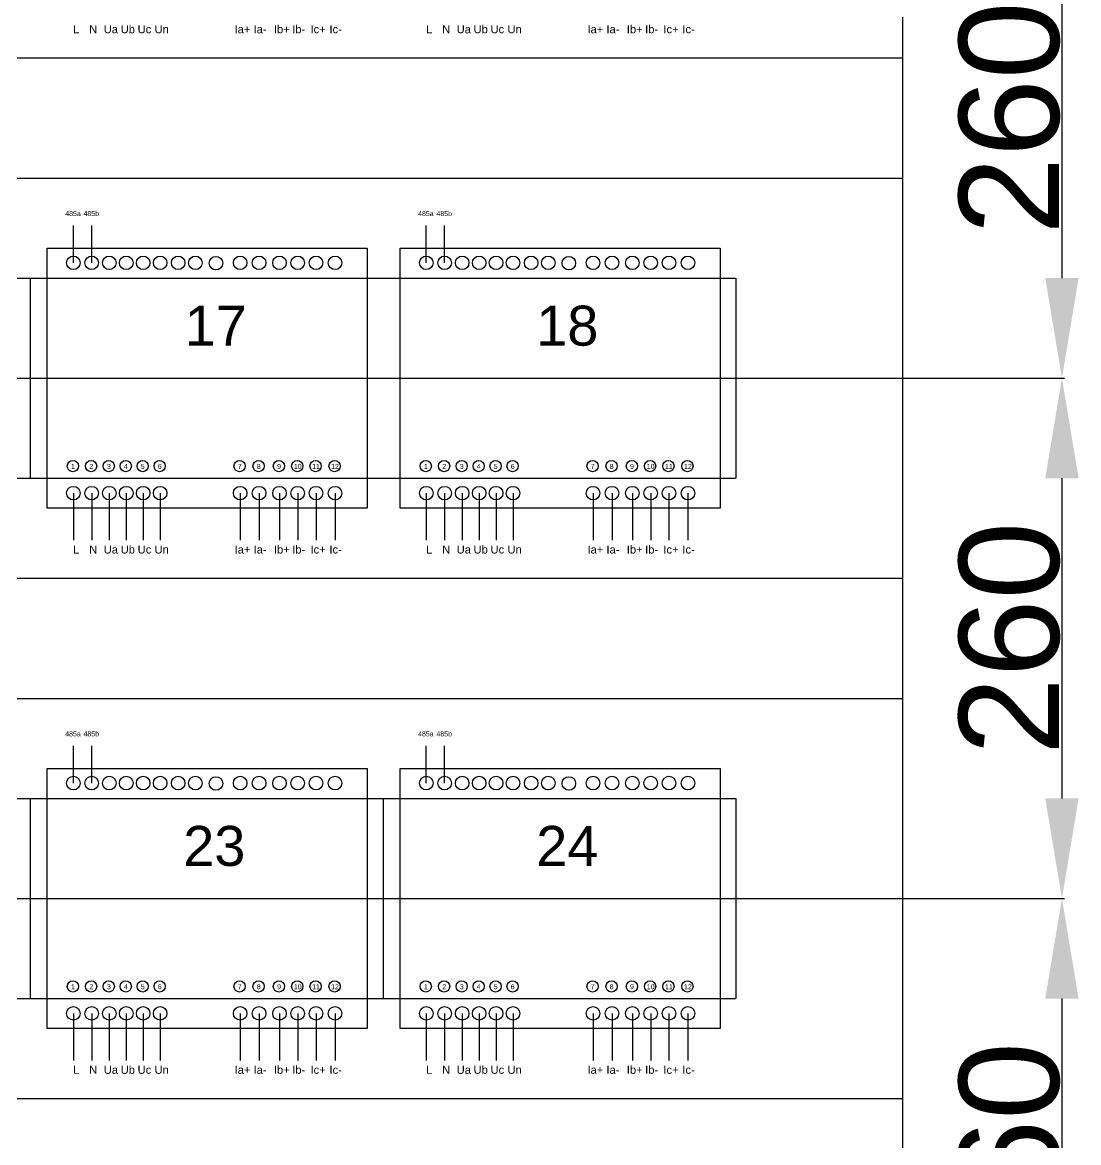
# Model space of a CAD drawing. Header units: millimetres. Extents: x 4250 to 10506, y 600 to 2800.
# Drawn here: x 9978 to 10506, y 1588 to 2148 of the extents above; entities that cross this region are included whole.
import ezdxf

# ---------------------------------------------------------------- set-up
doc = ezdxf.new("R2010")
doc.units = ezdxf.units.MM
doc.styles.get("Standard").update_dxf_attribs({"font": 'arial.ttf'})
doc.dimstyles.new('ISO-25', dxfattribs={"dimtxt": 2.5, "dimasz": 2.5, "dimexe": 1.25, "dimexo": 0.625, "dimtad": 1, "dimtxsty": 'Standard', "dimcen": 2.5, "dimadec": 0, "dimazin": 0, "dimtfac": 1, "dimtmove": 0, "dimatfit": 3, "dimfxl": 1, "dimarcsym": 0})

# ---------------------------------------------------------------- blocks, each defined once
blk = doc.blocks.new('*D21')
at = {"color": 0, "lineweight": -2, "transparency": 16777216}
for p, q in [((10358.79, 2229.81), (10498.99, 2229.81)), ((10497.74, 2179.81), (10497.74, 2019.81)), ((10358.79, 1969.81), (10498.99, 1969.81))]:
    blk.add_line(p, q, dxfattribs=at)
at = {"color": 0, "transparency": 16777216}
for points in [[(10489.41, 2179.81), (10506.08, 2179.81), (10497.74, 2229.81)], [(10489.41, 2019.81), (10506.08, 2019.81), (10497.74, 1969.81)]]:
    blk.add_solid(points, dxfattribs=at)
at = {"layer": 'Defpoints', "color": 0, "transparency": 16777216}
for p in [(10358.16, 2229.81), (10358.16, 1969.81), (10497.74, 1969.81)]:
    blk.add_point(p, dxfattribs=at)
at = {"color": 0, "transparency": 16777216, "insert": (10471.59, 2099.81), "char_height": 50, "attachment_point": 5, "rotation": 90}
blk.add_mtext('260', dxfattribs=at)
blk = doc.blocks.new('*D22')
at = {"color": 0, "lineweight": -2, "transparency": 16777216}
for p, q in [((10358.79, 1969.81), (10498.99, 1969.81)), ((10497.74, 1919.81), (10497.74, 1759.81)), ((10358.79, 1709.81), (10498.99, 1709.81))]:
    blk.add_line(p, q, dxfattribs=at)
at = {"color": 0, "transparency": 16777216}
for points in [[(10489.41, 1919.81), (10506.08, 1919.81), (10497.74, 1969.81)], [(10489.41, 1759.81), (10506.08, 1759.81), (10497.74, 1709.81)]]:
    blk.add_solid(points, dxfattribs=at)
at = {"layer": 'Defpoints', "color": 0, "transparency": 16777216}
for p in [(10358.16, 1969.81), (10358.16, 1709.81), (10497.74, 1709.81)]:
    blk.add_point(p, dxfattribs=at)
at = {"color": 0, "transparency": 16777216, "insert": (10471.59, 1839.81), "char_height": 50, "attachment_point": 5, "rotation": 90}
blk.add_mtext('260', dxfattribs=at)
blk = doc.blocks.new('*D23')
at = {"color": 0, "lineweight": -2, "transparency": 16777216}
for p, q in [((10358.79, 1709.81), (10498.99, 1709.81)), ((10497.74, 1659.81), (10497.74, 1499.81)), ((10358.79, 1449.81), (10498.99, 1449.81))]:
    blk.add_line(p, q, dxfattribs=at)
at = {"color": 0, "transparency": 16777216}
for points in [[(10489.41, 1659.81), (10506.08, 1659.81), (10497.74, 1709.81)], [(10489.41, 1499.81), (10506.08, 1499.81), (10497.74, 1449.81)]]:
    blk.add_solid(points, dxfattribs=at)
at = {"layer": 'Defpoints', "color": 0, "transparency": 16777216}
for p in [(10358.16, 1709.81), (10358.16, 1449.81), (10497.74, 1449.81)]:
    blk.add_point(p, dxfattribs=at)
at = {"color": 0, "transparency": 16777216, "insert": (10471.59, 1579.81), "char_height": 50, "attachment_point": 5, "rotation": 90}
blk.add_mtext('260', dxfattribs=at)

msp = doc.modelspace()

# ---------------------------------------------------------------- linework, layer by layer
for p, q in [((10418.16, 599.808), (10418.16, 2799.808)), ((9278.16, 2129.808), (10158.16, 2129.808)), ((9278.16, 2069.808), (10158.16, 2069.808)), ((10003.595, 2027.452), (10003.595, 2046.142)), ((10012.745, 2027.452), (10012.745, 2046.142)), ((10180.007, 2027.452), (10180.007, 2046.142)), ((10189.156, 2027.452), (10189.156, 2046.142)), ((9990.486, 1904.808), (9990.486, 2034.808)), ((9990.486, 2034.808), (10150.486, 2034.808)), ((10150.486, 2034.808), (10150.486, 1904.808)), ((10166.897, 1904.808), (10166.897, 2034.808)), ((10166.897, 2034.808), (10326.897, 2034.808)), ((10326.897, 2034.808), (10326.897, 1904.808)), ((9454.572, 2019.808), (10334.572, 2019.808)), ((9454.572, 2019.808), (10334.572, 2019.808)), ((9982.16, 1919.808), (9982.16, 2019.808)), ((10334.983, 1919.808), (10334.983, 2019.808)), ((9278.16, 1969.808), (10158.16, 1969.808)), ((9454.572, 1919.808), (10334.572, 1919.808)), ((9454.572, 1919.808), (10334.572, 1919.808)), ((10003.595, 1912.362), (10003.595, 1888.782)), ((10012.745, 1912.362), (10012.745, 1888.782)), ((10021.555, 1912.362), (10021.555, 1888.782)), ((10030.026, 1912.362), (10030.026, 1888.782)), ((10038.498, 1912.362), (10038.498, 1888.782)), ((10046.969, 1912.362), (10046.969, 1888.782)), ((10086.955, 1912.362), (10086.955, 1888.782)), ((10096.443, 1912.362), (10096.443, 1888.782)), ((10106.608, 1912.362), (10106.608, 1888.782)), ((10115.758, 1912.362), (10115.758, 1888.782)), ((10124.907, 1912.362), (10124.907, 1888.782)), ((10134.395, 1912.362), (10134.395, 1888.782)), ((10180.007, 1912.362), (10180.007, 1888.782)), ((10189.156, 1912.362), (10189.156, 1888.782)), ((10197.966, 1912.362), (10197.966, 1888.782)), ((10206.438, 1912.362), (10206.438, 1888.782)), ((10214.909, 1912.362), (10214.909, 1888.782)), ((10223.381, 1912.362), (10223.381, 1888.782)), ((10263.366, 1912.362), (10263.366, 1888.782)), ((10272.854, 1912.362), (10272.854, 1888.782)), ((10283.02, 1912.362), (10283.02, 1888.782)), ((10292.169, 1912.362), (10292.169, 1888.782)), ((10301.318, 1912.362), (10301.318, 1888.782)), ((10310.806, 1912.362), (10310.806, 1888.782)), ((10150.486, 1904.808), (9990.486, 1904.808)), ((10326.897, 1904.808), (10166.897, 1904.808)), ((9278.16, 1869.808), (10158.16, 1869.808)), ((9278.16, 1809.808), (10158.16, 1809.808)), ((10003.595, 1767.452), (10003.595, 1786.142)), ((10012.745, 1767.452), (10012.745, 1786.142)), ((10180.007, 1767.452), (10180.007, 1786.142)), ((10189.156, 1767.452), (10189.156, 1786.142)), ((9990.486, 1644.808), (9990.486, 1774.808)), ((9990.486, 1774.808), (10150.486, 1774.808)), ((10150.486, 1774.808), (10150.486, 1644.808)), ((10166.897, 1644.808), (10166.897, 1774.808)), ((10166.897, 1774.808), (10326.897, 1774.808)), ((10326.897, 1774.808), (10326.897, 1644.808)), ((9454.572, 1759.808), (10334.572, 1759.808)), ((9454.572, 1759.808), (10334.572, 1759.808)), ((9982.16, 1659.808), (9982.16, 1759.808)), ((10158.572, 1659.808), (10158.572, 1759.808)), ((10334.983, 1659.808), (10334.983, 1759.808)), ((9278.16, 1709.808), (10158.16, 1709.808)), ((9454.572, 1659.808), (10334.572, 1659.808)), ((9454.572, 1659.808), (10334.572, 1659.808)), ((10003.595, 1652.362), (10003.595, 1628.782)), ((10012.745, 1652.362), (10012.745, 1628.782)), ((10021.555, 1652.362), (10021.555, 1628.782)), ((10030.026, 1652.362), (10030.026, 1628.782)), ((10038.498, 1652.362), (10038.498, 1628.782)), ((10046.969, 1652.362), (10046.969, 1628.782)), ((10086.955, 1652.362), (10086.955, 1628.782)), ((10096.443, 1652.362), (10096.443, 1628.782)), ((10106.608, 1652.362), (10106.608, 1628.782)), ((10115.758, 1652.362), (10115.758, 1628.782)), ((10124.907, 1652.362), (10124.907, 1628.782)), ((10134.395, 1652.362), (10134.395, 1628.782)), ((10180.007, 1652.362), (10180.007, 1628.782)), ((10189.156, 1652.362), (10189.156, 1628.782)), ((10197.966, 1652.362), (10197.966, 1628.782)), ((10206.438, 1652.362), (10206.438, 1628.782)), ((10214.909, 1652.362), (10214.909, 1628.782)), ((10223.381, 1652.362), (10223.381, 1628.782)), ((10263.366, 1652.362), (10263.366, 1628.782)), ((10272.854, 1652.362), (10272.854, 1628.782)), ((10283.02, 1652.362), (10283.02, 1628.782)), ((10292.169, 1652.362), (10292.169, 1628.782)), ((10301.318, 1652.362), (10301.318, 1628.782)), ((10310.806, 1652.362), (10310.806, 1628.782)), ((10150.486, 1644.808), (9990.486, 1644.808)), ((10326.897, 1644.808), (10166.897, 1644.808)), ((9278.16, 1609.808), (10158.16, 1609.808))]:
    msp.add_line(p, q)
for centre, radius in [((10003.595, 2027.452), 3.389), ((10012.745, 2027.452), 3.389), ((10021.555, 2027.452), 3.389), ((10030.026, 2027.452), 3.389), ((10038.498, 2027.452), 3.389), ((10046.969, 2027.452), 3.389), ((10056, 2027.452), 3.389), ((10064.578, 2027.452), 3.389), ((10074.871, 2027.28), 3.389), ((10086.955, 2027.452), 3.389), ((10096.443, 2027.452), 3.389), ((10106.608, 2027.452), 3.389), ((10115.758, 2027.452), 3.389), ((10124.907, 2027.452), 3.389), ((10134.395, 2027.452), 3.389), ((10180.007, 2027.452), 3.389), ((10189.156, 2027.452), 3.389), ((10197.966, 2027.452), 3.389), ((10206.438, 2027.452), 3.389), ((10214.909, 2027.452), 3.389), ((10223.381, 2027.452), 3.389), ((10232.412, 2027.452), 3.389), ((10240.989, 2027.452), 3.389), ((10251.282, 2027.28), 3.389), ((10263.366, 2027.452), 3.389), ((10272.854, 2027.452), 3.389), ((10283.02, 2027.452), 3.389), ((10292.169, 2027.452), 3.389), ((10301.318, 2027.452), 3.389), ((10310.806, 2027.452), 3.389), ((10003.338, 1925.846), 2.807), ((10012.487, 1925.846), 2.807), ((10021.297, 1925.846), 2.807), ((10029.769, 1925.846), 2.807), ((10038.24, 1925.846), 2.807), ((10046.712, 1925.846), 2.807), ((10086.697, 1925.846), 2.807), ((10096.185, 1925.846), 2.807), ((10106.351, 1925.846), 2.807), ((10115.5, 1925.846), 2.807), ((10124.649, 1925.846), 2.807), ((10134.137, 1925.846), 2.807), ((10179.749, 1925.846), 2.807), ((10188.898, 1925.846), 2.807), ((10197.709, 1925.846), 2.807), ((10206.18, 1925.846), 2.807), ((10214.652, 1925.846), 2.807), ((10223.123, 1925.846), 2.807), ((10263.109, 1925.846), 2.807), ((10272.597, 1925.846), 2.807), ((10282.762, 1925.846), 2.807), ((10291.912, 1925.846), 2.807), ((10301.061, 1925.846), 2.807), ((10310.549, 1925.846), 2.807), ((10003.595, 1912.362), 3.389), ((10012.745, 1912.362), 3.389), ((10021.555, 1912.362), 3.389), ((10030.026, 1912.362), 3.389), ((10038.498, 1912.362), 3.389), ((10046.969, 1912.362), 3.389), ((10086.955, 1912.362), 3.389), ((10096.443, 1912.362), 3.389), ((10106.608, 1912.362), 3.389), ((10115.758, 1912.362), 3.389), ((10124.907, 1912.362), 3.389), ((10134.395, 1912.362), 3.389), ((10180.007, 1912.362), 3.389), ((10189.156, 1912.362), 3.389), ((10197.966, 1912.362), 3.389), ((10206.438, 1912.362), 3.389), ((10214.909, 1912.362), 3.389), ((10223.381, 1912.362), 3.389), ((10263.366, 1912.362), 3.389), ((10272.854, 1912.362), 3.389), ((10283.02, 1912.362), 3.389), ((10292.169, 1912.362), 3.389), ((10301.318, 1912.362), 3.389), ((10310.806, 1912.362), 3.389), ((10003.595, 1767.452), 3.389), ((10012.745, 1767.452), 3.389), ((10021.555, 1767.452), 3.389), ((10030.026, 1767.452), 3.389), ((10038.498, 1767.452), 3.389), ((10046.969, 1767.452), 3.389), ((10056, 1767.452), 3.389), ((10064.578, 1767.452), 3.389), ((10074.871, 1767.28), 3.389), ((10086.955, 1767.452), 3.389), ((10096.443, 1767.452), 3.389), ((10106.608, 1767.452), 3.389), ((10115.758, 1767.452), 3.389), ((10124.907, 1767.452), 3.389), ((10134.395, 1767.452), 3.389), ((10180.007, 1767.452), 3.389), ((10189.156, 1767.452), 3.389), ((10197.966, 1767.452), 3.389), ((10206.438, 1767.452), 3.389), ((10214.909, 1767.452), 3.389), ((10223.381, 1767.452), 3.389), ((10232.412, 1767.452), 3.389), ((10240.989, 1767.452), 3.389), ((10251.282, 1767.28), 3.389), ((10263.366, 1767.452), 3.389), ((10272.854, 1767.452), 3.389), ((10283.02, 1767.452), 3.389), ((10292.169, 1767.452), 3.389), ((10301.318, 1767.452), 3.389), ((10310.806, 1767.452), 3.389), ((10003.338, 1665.846), 2.807), ((10012.487, 1665.846), 2.807), ((10021.297, 1665.846), 2.807), ((10029.769, 1665.846), 2.807), ((10038.24, 1665.846), 2.807), ((10046.712, 1665.846), 2.807), ((10086.697, 1665.846), 2.807), ((10096.185, 1665.846), 2.807), ((10106.351, 1665.846), 2.807), ((10115.5, 1665.846), 2.807), ((10124.649, 1665.846), 2.807), ((10134.137, 1665.846), 2.807), ((10179.749, 1665.846), 2.807), ((10188.898, 1665.846), 2.807), ((10197.709, 1665.846), 2.807), ((10206.18, 1665.846), 2.807), ((10214.652, 1665.846), 2.807), ((10223.123, 1665.846), 2.807), ((10263.109, 1665.846), 2.807), ((10272.597, 1665.846), 2.807), ((10282.762, 1665.846), 2.807), ((10291.912, 1665.846), 2.807), ((10301.061, 1665.846), 2.807), ((10310.549, 1665.846), 2.807), ((10003.595, 1652.362), 3.389), ((10012.745, 1652.362), 3.389), ((10021.555, 1652.362), 3.389), ((10030.026, 1652.362), 3.389), ((10038.498, 1652.362), 3.389), ((10046.969, 1652.362), 3.389), ((10086.955, 1652.362), 3.389), ((10096.443, 1652.362), 3.389), ((10106.608, 1652.362), 3.389), ((10115.758, 1652.362), 3.389), ((10124.907, 1652.362), 3.389), ((10134.395, 1652.362), 3.389), ((10180.007, 1652.362), 3.389), ((10189.156, 1652.362), 3.389), ((10197.966, 1652.362), 3.389), ((10206.438, 1652.362), 3.389), ((10214.909, 1652.362), 3.389), ((10223.381, 1652.362), 3.389), ((10263.366, 1652.362), 3.389), ((10272.854, 1652.362), 3.389), ((10283.02, 1652.362), 3.389), ((10292.169, 1652.362), 3.389), ((10301.318, 1652.362), 3.389), ((10310.806, 1652.362), 3.389)]:
    msp.add_circle(centre, radius)
at = {"layer": 'Defpoints'}
for p, q in [((10158.16, 2129.808), (10418.16, 2129.808)), ((10158.16, 2069.808), (10418.16, 2069.808)), ((10158.16, 1969.808), (10418.16, 1969.808)), ((10158.16, 1869.808), (10418.16, 1869.808)), ((10158.16, 1809.808), (10418.16, 1809.808)), ((10158.572, 1709.808), (10418.16, 1709.808)), ((10158.16, 1609.808), (10418.16, 1609.808))]:
    msp.add_line(p, q, dxfattribs=at)

# ---------------------------------------------------------------- texts
at = {"attachment_point": 1}
for s, width, insert, char_height in [('L', 6.08527, (10003.455, 2146.183), 4), ('N', 6.08527, (10011.503, 2146.183), 4), ('Ua', 6.08527, (10018.771, 2146.183), 4), ('Ub', 6.08527, (10027.243, 2146.183), 4), ('Uc', 6.08527, (10035.714, 2146.183), 4), ('Un', 6.08527, (10044.186, 2146.183), 4), ('Ia+', 6.08527, (10084.171, 2146.183), 4), ('Ia-', 6.08527, (10093.659, 2146.183), 4), ('Ib+', 6.08527, (10103.825, 2146.183), 4), ('Ib-', 6.08527, (10112.974, 2146.183), 4), ('Ic+', 6.08527, (10122.123, 2146.183), 4), ('Ic-', 6.08527, (10131.611, 2146.183), 4), ('L', 6.08527, (10179.866, 2146.183), 4), ('N', 6.08527, (10187.914, 2146.183), 4), ('Ua', 6.08527, (10195.183, 2146.183), 4), ('Ub', 6.08527, (10203.654, 2146.183), 4), ('Uc', 6.08527, (10212.126, 2146.183), 4), ('Un', 6.08527, (10220.597, 2146.183), 4), ('Ia+', 6.08527, (10260.583, 2146.183), 4), ('Ia-', 6.08527, (10270.071, 2146.183), 4), ('Ib+', 6.08527, (10280.236, 2146.183), 4), ('Ib-', 6.08527, (10289.386, 2146.183), 4), ('Ic+', 6.08527, (10298.535, 2146.183), 4), ('Ic-', 6.08527, (10308.023, 2146.183), 4), ('485a', 6.08527, (9999.512, 2053.305), 2.5), ('485b', 6.08527, (10008.662, 2053.305), 2.5), ('485a', 6.08527, (10175.924, 2053.305), 2.5), ('485b', 6.08527, (10185.073, 2053.305), 2.5), ('17', 33.94934, (10059.238, 2006.051), 20), ('18', 33.94934, (10234.97, 2006.051), 20), ('1', 3.30507, (10002.419, 1926.954), 2.5), ('2', 3.30507, (10011.568, 1926.954), 2.5), ('3', 3.30507, (10020.379, 1926.954), 2.5), ('4', 3.30507, (10028.85, 1926.954), 2.5), ('5', 3.30507, (10037.322, 1926.954), 2.5), ('6', 3.30507, (10045.793, 1926.954), 2.5), ('7', 3.30507, (10085.779, 1926.954), 2.5), ('8', 3.30507, (10095.267, 1926.954), 2.5), ('9', 3.30507, (10105.432, 1926.954), 2.5), ('10', 3.30507, (10113.805, 1926.954), 2.5), ('11', 3.30507, (10122.954, 1926.954), 2.5), ('12', 3.30507, (10132.442, 1926.954), 2.5), ('1', 3.30507, (10178.831, 1926.954), 2.5), ('2', 3.30507, (10187.98, 1926.954), 2.5), ('3', 3.30507, (10196.79, 1926.954), 2.5), ('4', 3.30507, (10205.262, 1926.954), 2.5), ('5', 3.30507, (10213.733, 1926.954), 2.5), ('6', 3.30507, (10222.205, 1926.954), 2.5), ('7', 3.30507, (10262.19, 1926.954), 2.5), ('8', 3.30507, (10271.678, 1926.954), 2.5), ('9', 3.30507, (10281.844, 1926.954), 2.5), ('10', 3.30507, (10290.216, 1926.954), 2.5), ('11', 3.30507, (10299.366, 1926.954), 2.5), ('12', 3.30507, (10308.854, 1926.954), 2.5), ('L', 6.08527, (10003.455, 1886.183), 4), ('N', 6.08527, (10011.503, 1886.183), 4), ('Ua', 6.08527, (10018.771, 1886.183), 4), ('Ub', 6.08527, (10027.243, 1886.183), 4), ('Uc', 6.08527, (10035.714, 1886.183), 4), ('Un', 6.08527, (10044.186, 1886.183), 4), ('Ia+', 6.08527, (10084.171, 1886.183), 4), ('Ia-', 6.08527, (10093.659, 1886.183), 4), ('Ib+', 6.08527, (10103.825, 1886.183), 4), ('Ib-', 6.08527, (10112.974, 1886.183), 4), ('Ic+', 6.08527, (10122.123, 1886.183), 4), ('Ic-', 6.08527, (10131.611, 1886.183), 4), ('L', 6.08527, (10179.866, 1886.183), 4), ('N', 6.08527, (10187.914, 1886.183), 4), ('Ua', 6.08527, (10195.183, 1886.183), 4), ('Ub', 6.08527, (10203.654, 1886.183), 4), ('Uc', 6.08527, (10212.126, 1886.183), 4), ('Un', 6.08527, (10220.597, 1886.183), 4), ('Ia+', 6.08527, (10260.583, 1886.183), 4), ('Ia-', 6.08527, (10270.071, 1886.183), 4), ('Ib+', 6.08527, (10280.236, 1886.183), 4), ('Ib-', 6.08527, (10289.386, 1886.183), 4), ('Ic+', 6.08527, (10298.535, 1886.183), 4), ('Ic-', 6.08527, (10308.023, 1886.183), 4), ('485a', 6.08527, (9999.512, 1793.305), 2.5), ('485b', 6.08527, (10008.662, 1793.305), 2.5), ('485a', 6.08527, (10175.924, 1793.305), 2.5), ('485b', 6.08527, (10185.073, 1793.305), 2.5), ('23', 33.94934, (10058.515, 1746.051), 20), ('24', 33.94934, (10234.97, 1746.051), 20), ('1', 3.30507, (10002.419, 1666.954), 2.5), ('2', 3.30507, (10011.568, 1666.954), 2.5), ('3', 3.30507, (10020.379, 1666.954), 2.5), ('4', 3.30507, (10028.85, 1666.954), 2.5), ('5', 3.30507, (10037.322, 1666.954), 2.5), ('6', 3.30507, (10045.793, 1666.954), 2.5), ('7', 3.30507, (10085.779, 1666.954), 2.5), ('8', 3.30507, (10095.267, 1666.954), 2.5), ('9', 3.30507, (10105.432, 1666.954), 2.5), ('10', 3.30507, (10113.805, 1666.954), 2.5), ('11', 3.30507, (10122.954, 1666.954), 2.5), ('12', 3.30507, (10132.442, 1666.954), 2.5), ('1', 3.30507, (10178.831, 1666.954), 2.5), ('2', 3.30507, (10187.98, 1666.954), 2.5), ('3', 3.30507, (10196.79, 1666.954), 2.5), ('4', 3.30507, (10205.262, 1666.954), 2.5), ('5', 3.30507, (10213.733, 1666.954), 2.5), ('6', 3.30507, (10222.205, 1666.954), 2.5), ('7', 3.30507, (10262.19, 1666.954), 2.5), ('8', 3.30507, (10271.678, 1666.954), 2.5), ('9', 3.30507, (10281.844, 1666.954), 2.5), ('10', 3.30507, (10290.216, 1666.954), 2.5), ('11', 3.30507, (10299.366, 1666.954), 2.5), ('12', 3.30507, (10308.854, 1666.954), 2.5), ('L', 6.08527, (10003.455, 1626.183), 4), ('N', 6.08527, (10011.503, 1626.183), 4), ('Ua', 6.08527, (10018.771, 1626.183), 4), ('Ub', 6.08527, (10027.243, 1626.183), 4), ('Uc', 6.08527, (10035.714, 1626.183), 4), ('Un', 6.08527, (10044.186, 1626.183), 4), ('Ia+', 6.08527, (10084.171, 1626.183), 4), ('Ia-', 6.08527, (10093.659, 1626.183), 4), ('Ib+', 6.08527, (10103.825, 1626.183), 4), ('Ib-', 6.08527, (10112.974, 1626.183), 4), ('Ic+', 6.08527, (10122.123, 1626.183), 4), ('Ic-', 6.08527, (10131.611, 1626.183), 4), ('L', 6.08527, (10179.866, 1626.183), 4), ('N', 6.08527, (10187.914, 1626.183), 4), ('Ua', 6.08527, (10195.183, 1626.183), 4), ('Ub', 6.08527, (10203.654, 1626.183), 4), ('Uc', 6.08527, (10212.126, 1626.183), 4), ('Un', 6.08527, (10220.597, 1626.183), 4), ('Ia+', 6.08527, (10260.583, 1626.183), 4), ('Ia-', 6.08527, (10270.071, 1626.183), 4), ('Ib+', 6.08527, (10280.236, 1626.183), 4), ('Ib-', 6.08527, (10289.386, 1626.183), 4), ('Ic+', 6.08527, (10298.535, 1626.183), 4), ('Ic-', 6.08527, (10308.023, 1626.183), 4)]:
    msp.add_mtext_dynamic_manual_height_columns(s, width=width, gutter_width=12.5, heights=[0], dxfattribs=dict(at, insert=insert, char_height=char_height))

# ---------------------------------------------------------------- dimensions: what is measured, and where the dimension line sits
at = {"color": 3}
for base, p1, p2, picture, middle in [((10497.744, 1969.808), (10358.16, 2229.808), (10358.16, 1969.808), '*D21', (10471.591, 2099.808)), ((10497.744, 1709.808), (10358.16, 1969.808), (10358.16, 1709.808), '*D22', (10471.591, 1839.808)), ((10497.744, 1449.808), (10358.16, 1709.808), (10358.16, 1449.808), '*D23', (10471.591, 1579.808))]:
    dim = msp.add_linear_dim(base=base, p1=p1, p2=p2, angle=90, dimstyle='ISO-25', override={"dimtxt": 50, "dimasz": 50, "dimtmove": 1}, dxfattribs=at)
    dim.commit()
    dim.dimension.update_dxf_attribs({"geometry": picture, "text_midpoint": middle})

doc.saveas('drawing.dxf')
